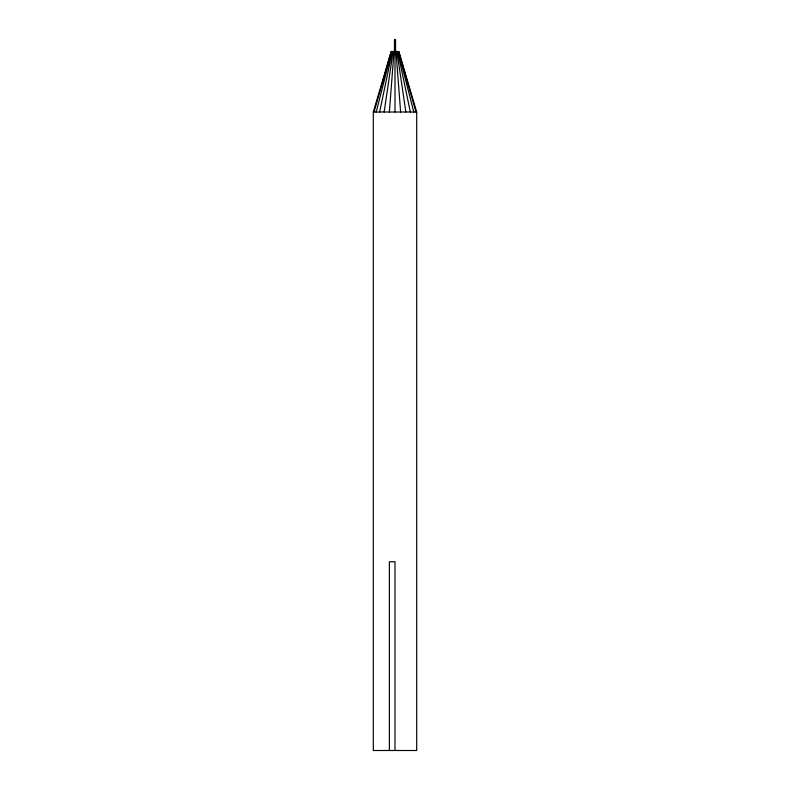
<?xml version="1.0" encoding="UTF-8"?>
<svg xmlns="http://www.w3.org/2000/svg" width="790" height="790" viewBox="0 0 790 790"><rect width="100%" height="100%" fill="white"/><g stroke="black" fill="none" stroke-linecap="round" stroke-linejoin="round"><path stroke-width="1.19" d="M395.543 51.518L395.563 40.251L395 39.5L394.457 40.251L394.457 51.518M389.381 112.012L394.003 51.518M384.147 112.012L393.074 51.518M394.852 40.251L395 39.5L395.484 40.251M379.654 112.012L392.275 51.518M376.208 112.012L391.662 51.518M374.045 112.012L391.277 51.518M373.305 112.012L391.149 51.518L398.851 51.518L416.695 112.012L416.695 750.5L373.305 750.5L373.305 112.012L416.695 112.012M394.605 40.251L395 39.5L395.286 40.251M395.148 40.251L395 39.5L394.516 40.251L395.563 40.251M398.723 51.518L415.955 112.012M398.338 51.518L413.792 112.012M397.726 51.518L410.346 112.012M396.926 51.518L405.853 112.012M395.997 51.518L400.619 112.012M395 39.5L395 40.251M395 51.518L395 112.012M395 750.5L395 561.71L389.381 561.71L389.381 750.5"/></g></svg>
